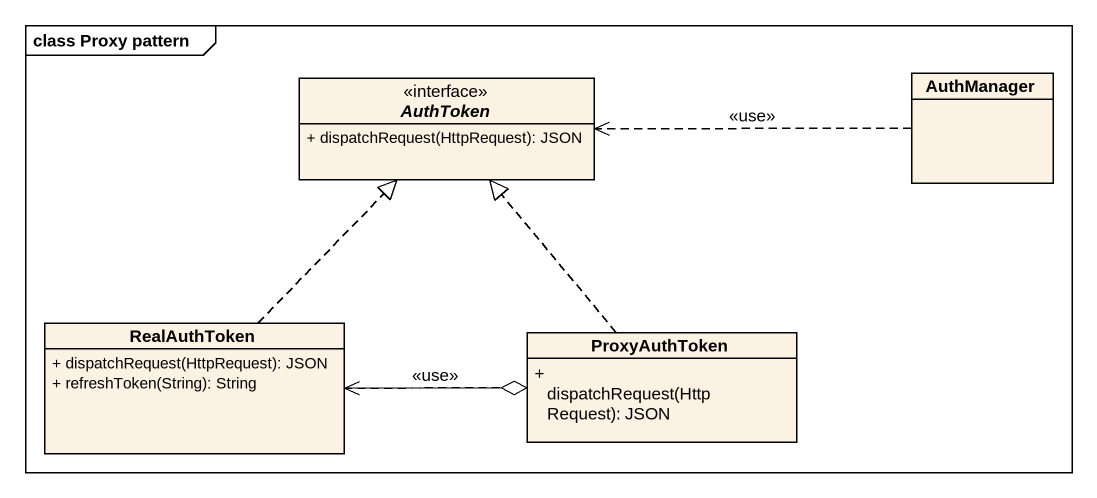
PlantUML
@startuml
mainframe class Proxy pattern
hide circle
hide empty members
skinparam classAttributeIconSize 0
interface AuthToken {
  + dispatchRequest(HttpRequest): JSON
}
class AuthManager
class RealAuthToken {
  + dispatchRequest(HttpRequest): JSON
  + refreshToken(String): String
}
class ProxyAuthToken {
  + dispatchRequest(HttpRequest): JSON
}
AuthManager .left.> AuthToken : <<use>>
RealAuthToken .up.|> AuthToken
RealAuthToken -right-o ProxyAuthToken
ProxyAuthToken .up.|> AuthToken
ProxyAuthToken .left.> RealAuthToken : <<use>>
@enduml
